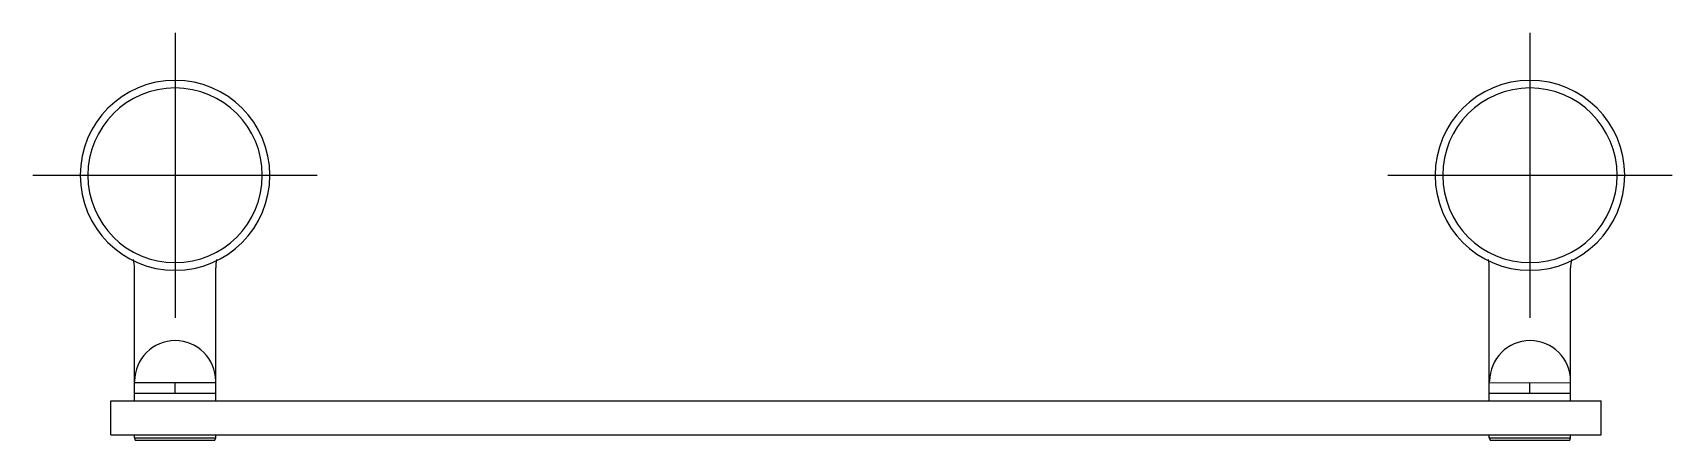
# Model space of a CAD drawing. Extents: x -1.302 to -0.844, y 282.767 to 282.88.
import ezdxf

# ---------------------------------------------------------------- set-up
doc = ezdxf.new("R2010")
doc.units = 0
doc.header["$LTSCALE"] = 0.2
doc.header["$MEASUREMENT"] = 0
doc.linetypes.add('AXES', pattern=[0.54, 0.3, -0.08, 0.08, -0.08])
doc.linetypes.add('CONTINU', pattern=[0])
doc.layers.get('0').update_dxf_attribs({"linetype": 'CONTINUOUS'})
doc.layers.add('DECA_EIXOS', color=5, linetype='AXES')

msp = doc.modelspace()

# ---------------------------------------------------------------- linework, layer by layer
at = {"linetype": 'CONTINU'}
for points in [[(-1.26268, 282.86714, 1), (-1.26268, 282.8141)], [(-1.26268, 282.86501, 1), (-1.26268, 282.81623)], [(-1.26268, 282.8141, 1), (-1.26268, 282.86714)], [(-1.26268, 282.81623, 1), (-1.26268, 282.86501)], [(-0.88378, 282.86714, 1), (-0.88378, 282.8141)], [(-0.88378, 282.86501, 1), (-0.88378, 282.81623)], [(-0.88378, 282.8141, 1), (-0.88378, 282.86714)], [(-0.88378, 282.81623, 1), (-0.88378, 282.86501)], [(-1.27404, 282.81477, 0.051508), (-1.27428, 282.81709)], [(-1.25107, 282.81709, 0.05168), (-1.25131, 282.81476)], [(-0.89515, 282.81477, 0.051422), (-0.89539, 282.81709)], [(-0.87218, 282.81709, 0.051416), (-0.87242, 282.81477)], [(-1.26264, 282.79446, 0.413358), (-1.27398, 282.78309)], [(-1.25131, 282.78309, 0.413385), (-1.26264, 282.79446)], [(-0.88375, 282.79446, 0.413359), (-0.89509, 282.78309)], [(-0.87242, 282.78309, 0.413386), (-0.88375, 282.79446)]]:
    msp.add_lwpolyline(points, format="xyb", dxfattribs=at)
for points in [[(-1.27404, 282.77762), (-1.27404, 282.81477)], [(-1.25131, 282.77762), (-1.25131, 282.81476)], [(-0.89515, 282.77762), (-0.89515, 282.81477)], [(-0.87242, 282.77762), (-0.87242, 282.81477)], [(-1.27404, 282.78272), (-1.27398, 282.78309)], [(-1.27404, 282.78272), (-1.25131, 282.78272)], [(-1.26268, 282.77978), (-1.26268, 282.78272)], [(-0.89515, 282.78271), (-0.89509, 282.78309)], [(-0.89515, 282.78271), (-0.87242, 282.78272)], [(-0.88378, 282.77978), (-0.88378, 282.78271)], [(-1.27404, 282.77978), (-1.25131, 282.77978)], [(-0.89515, 282.77978), (-0.87242, 282.77978)], [(-1.28068, 282.76814), (-1.28068, 282.77762)], [(-1.28068, 282.77762), (-0.86389, 282.77762)], [(-0.86389, 282.76814), (-0.86389, 282.77762)], [(-1.28068, 282.76814), (-0.86389, 282.76814)], [(-1.27404, 282.76732), (-1.27404, 282.76814)], [(-1.27404, 282.76732), (-1.27384, 282.76666)], [(-1.27404, 282.76732), (-1.25131, 282.76732)], [(-1.27384, 282.76666), (-1.25151, 282.76666)], [(-1.25151, 282.76666), (-1.25131, 282.76732)], [(-1.25131, 282.76732), (-1.25131, 282.76814)], [(-0.89515, 282.76732), (-0.89515, 282.76814)], [(-0.89515, 282.76732), (-0.89495, 282.76666)], [(-0.89515, 282.76732), (-0.87242, 282.76732)], [(-0.89495, 282.76666), (-0.87262, 282.76666)], [(-0.87262, 282.76666), (-0.87242, 282.76732)], [(-0.87242, 282.76732), (-0.87242, 282.76814)]]:
    msp.add_lwpolyline(points, dxfattribs=at)
at = {"layer": 'DECA_EIXOS'}
for points in [[(-1.26268, 282.8804), (-1.26268, 282.80084)], [(-0.88378, 282.8804), (-0.88378, 282.80084)], [(-1.30246, 282.84062), (-1.22289, 282.84062)], [(-0.92357, 282.84062), (-0.844, 282.84062)]]:
    msp.add_lwpolyline(points, dxfattribs=at)

doc.saveas('drawing.dxf')
